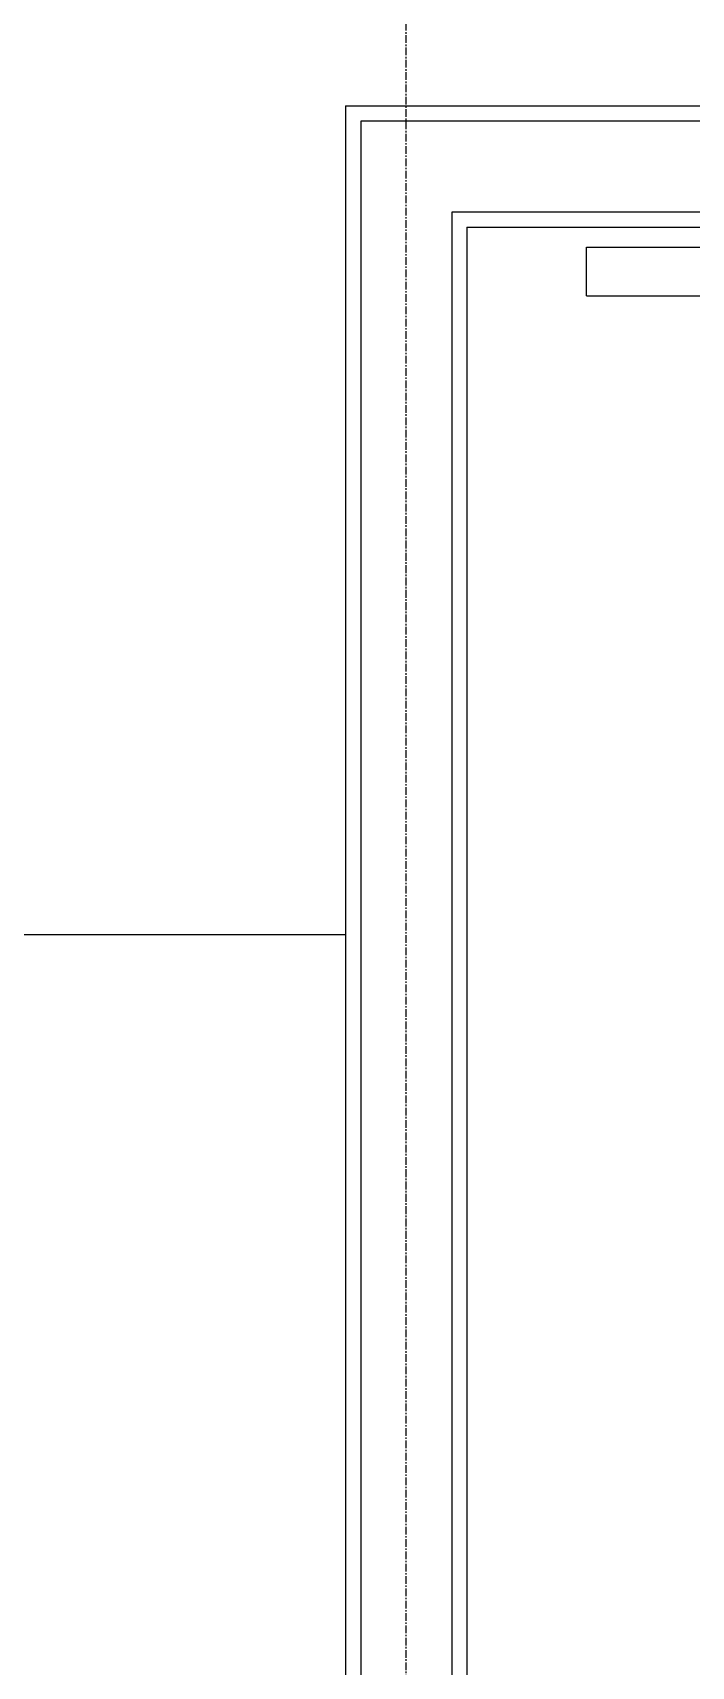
# Model space of a CAD drawing. Header units: millimetres. Extents: x 0 to 181737, y 0 to 59400.
# Drawn here: x 114407 to 114950, y 30469 to 31815 of the extents above; entities that cross this region are included whole.
import ezdxf

# ---------------------------------------------------------------- set-up
doc = ezdxf.new("R2010")
doc.units = ezdxf.units.MM
doc.header["$LTSCALE"] = 0.2
doc.linetypes.add('CENTER', pattern=[50.8, 31.75, -6.35, 6.35, -6.35])
doc.layers.add('A_建築', color=8, linetype='Continuous')
doc.layers.add('A_通芯', color=8, linetype='CENTER', plot=False)

msp = doc.modelspace()

# ---------------------------------------------------------------- linework, layer by layer
at = {"layer": 'A_建築'}
for p, q in [((114664.8, 31755), (114664.8, 29000)), ((114664.8, 31755), (115838.52, 31755)), ((114764.8, 31655), (114764.8, 29000)), ((114764.8, 31655), (115838.52, 31655)), ((114863.52, 31598.5), (114863.52, 31638.5))]:
    msp.add_line(p, q, dxfattribs=at)
at = {"layer": 'A_建築', "linetype": 'Continuous'}
for p, q in [((114863.52, 31638.5), (115788.52, 31638.5)), ((114863.52, 31598.5), (115788.52, 31598.5)), ((114664.8, 31071.7), (113150, 31071.7))]:
    msp.add_line(p, q, dxfattribs=at)
for points in [[(115838.52, 31742.5), (114677.3, 31742.5), (114677.3, 29000)], [(115838.52, 31667.5), (114752.3, 31667.5), (114752.3, 29000)]]:
    msp.add_lwpolyline(points, dxfattribs=at)
at = {"layer": 'A_通芯'}
msp.add_line((114714.8, 14565.35), (114714.8, 46450.31), dxfattribs=at)

doc.saveas('drawing.dxf')
